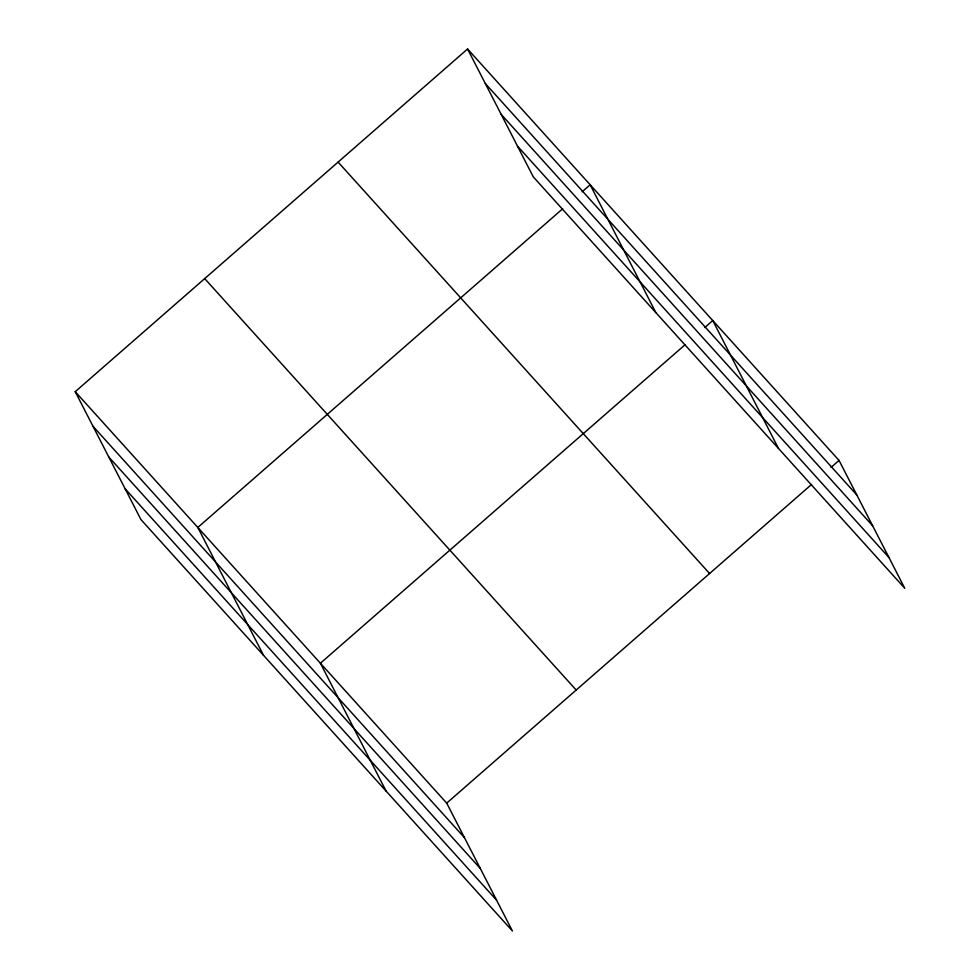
<?xml version="1.0" encoding="UTF-8"?>
<svg xmlns="http://www.w3.org/2000/svg" width="980" height="980" viewBox="0 0 980 980"><rect width="100%" height="100%" fill="white"/><g stroke="black" fill="none" stroke-linecap="round" stroke-linejoin="round"><path stroke-width="1.47" d="M75.227 391.694L446.709 803.122L512.43 931L140.949 519.572L75.227 391.694L467.57 49L839.052 460.429L904.773 588.306L533.292 176.878L467.57 49M562.667 208.789L197.813 527.461L263.534 655.338M582.145 191.774L590.156 184.779L655.877 312.657M685.253 344.568L320.399 663.24L386.12 791.117M704.73 327.553L712.754 320.546L778.475 448.424M446.709 803.122L811.563 484.451M831.04 467.435L839.052 460.429M485.321 83.545L856.814 494.974M501.148 114.342L872.641 525.782M517.465 146.081L888.946 557.51M338.1 162.092L709.581 573.521M204.698 278.602L576.179 690.03M92.978 426.239L464.459 837.667M108.805 457.035L480.298 868.464M125.109 488.763L496.603 900.204"/></g></svg>
